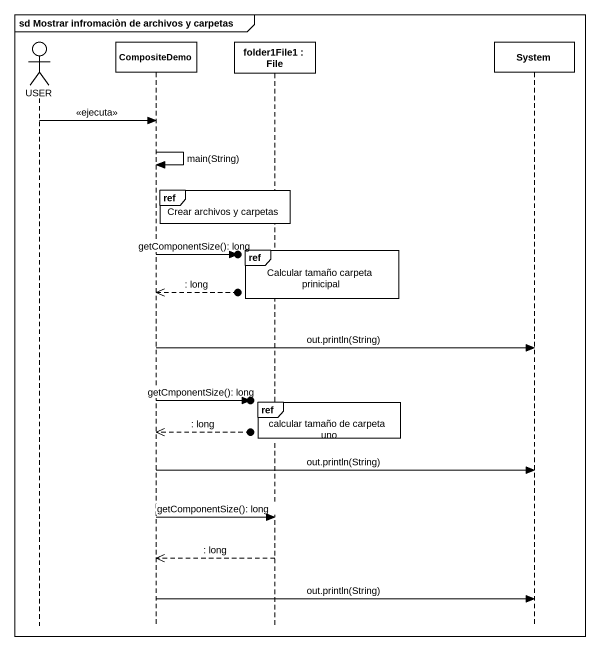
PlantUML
@startuml
mainframe sd Mostrar infromaciòn de archivos y carpetas
hide footbox
actor USER
participant CompositeDemo
participant "folder1File1 : File" as folder1File1
participant System

USER -> CompositeDemo : <<ejecuta>>
CompositeDemo -> CompositeDemo : main(String)
ref over folder1File1 : Crear archivos y carpetas
ref over folder1File1 : Calcular tamaño carpeta prinicipal
CompositeDemo ->o] : getComponentSize(): long
CompositeDemo <<--o] : : long
CompositeDemo -> System : out.println(String)
CompositeDemo ->o] : getCmponentSize(): long
ref over folder1File1 : calcular tamaño de carpeta uno
CompositeDemo <<--o] : : long
CompositeDemo -> System : out.println(String)
CompositeDemo -> folder1File1 : getComponentSize(): long
folder1File1 -->> CompositeDemo : : long
CompositeDemo -> System : out.println(String)
@enduml
